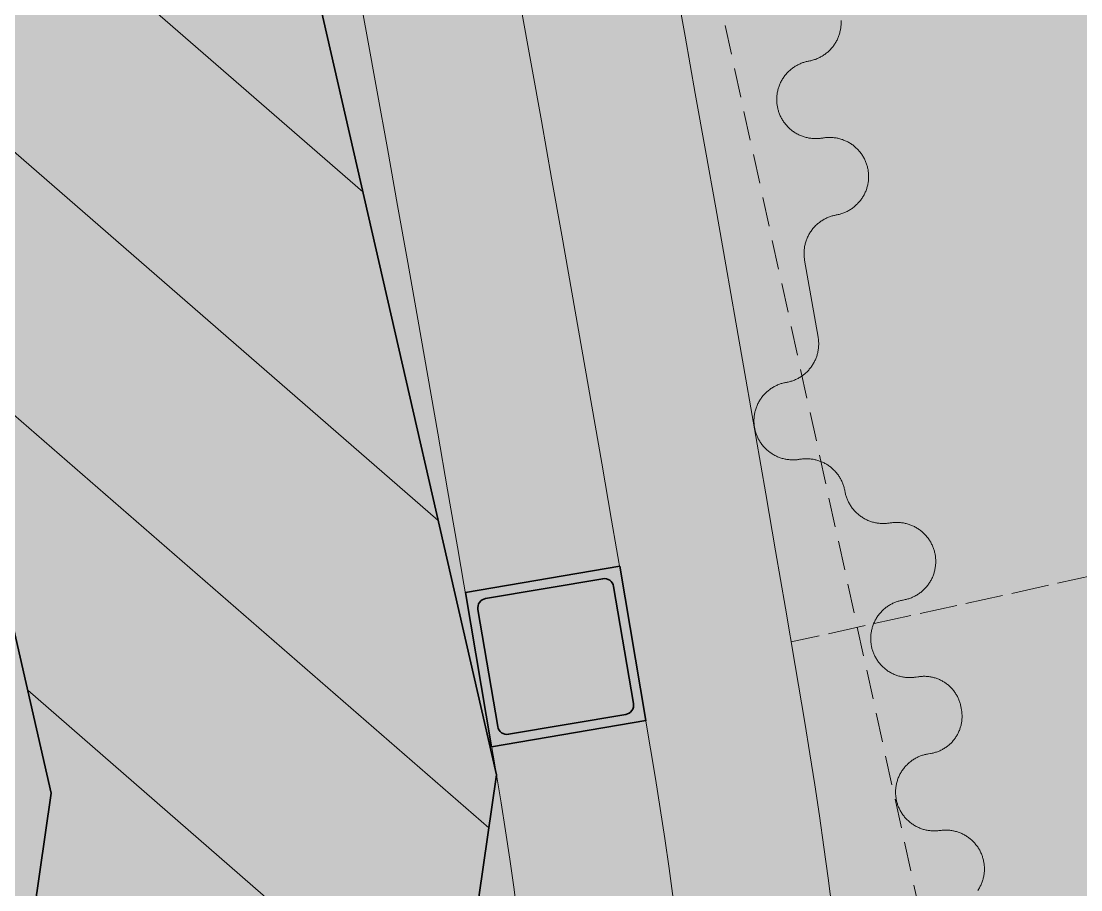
# Model space of a CAD drawing. Header units: millimetres. Extents: x 833941507 to 1669051331, y 817666127 to 1636299673.
# Drawn here: x 834548577.9 to 834548916.6, y 817986319 to 817986596.6 of the extents above; entities that cross this region are included whole.
import ezdxf

# ---------------------------------------------------------------- set-up
doc = ezdxf.new("R2010")
doc.units = ezdxf.units.MM
doc.header["$LTSCALE"] = 3
doc.linetypes.add('3A35X-MADL-P-LT-B01-0$0$ACAD_ISO02W033', pattern=[5, 4, -1])
doc.linetypes.add('B0703', pattern=[4.6875, 3.125, -1.5625])
for name, color, linetype, lineweight in [('Hatch (LTC&CB)', 252, 'Continuous', 35), ('UAJ-22INWA', 6, 'Continuous', 35), ('UAJ-22INWA-a', 1, 'Continuous', 13), ('UAJ-22INWA-h', 251, 'Continuous', 9), ('UAJ-23FLOR-h', 251, 'Continuous', 9), ('UAJ-24STAI-a', 9, '3A35X-MADL-P-LT-B01-0$0$ACAD_ISO02W033', 13), ('UAJ-25CEIL-z', 8, 'B0703', 9), ('UAJ-42INFI', 1, 'Continuous', 18), ('UAJ-42INFI-h', 251, 'Continuous', 9)]:
    doc.layers.add(name, color=color, linetype=linetype, lineweight=lineweight)
doc.layers.add('UAJ-00XREF', color=7, linetype='Continuous')

# ---------------------------------------------------------------- blocks, each defined once
blk = doc.blocks.new('GBP-LTC-LB01')
at = {"layer": 'UAJ-23FLOR-h'}
h = blk.add_hatch(dxfattribs=at)
h.set_pattern_fill('EARTH,_O', color=256, scale=180, angle=45)
h.set_pattern_definition([(48.9989, (834576001.8, 818046085.3), (-112.727, 1612.5107), [1143, -1143]), (48.9989, (834575678.3, 818046366.6), (-112.727, 1612.5107), [1143, -1143]), (48.9989, (834575354.8, 818046647.8), (-112.727, 1612.5107), [1143, -1143]), (138.9989, (834575340.7, 818046849.3), (-1612.5107, -112.727), [1143, -1143]), (138.9989, (834575621.9, 818047172.8), (-1612.5107, -112.727), [1143, -1143]), (138.9989, (834575903.1, 818047496.3), (-1612.5107, -112.727), [1143, -1143])])
h.paths.add_polyline_path([(834572173.05, 818200349.17), (834310583.74, 818182062.08), (834331502.24, 817882831.69), (834364939.69, 817885169.23), (834473095.7, 818011283.6), (834480533.7, 818020120.4), (834485095.05, 818025709.55), (834491375.7, 818033619), (834497063.4, 818041013), (834493145.8, 818043678.7), (834512788.5, 818074029.25), (834518712.45, 818083675.25), (834526231.3, 818096325.1), (834534646.05, 818111073.05), (834545956, 818131981.3), (834557204.6, 818154198.8), (834564040, 818168496.8), (834570941.16, 818183576.43), (834578367.8, 818200696.3)])
h.paths.add_polyline_path([(834382131.31, 817956469.98), (834418268.73, 817958996.07), (834422062.41, 817963855.9), (834428403.04, 817964299.38), (834467239.2, 818010695.58), (834466445.21, 818021738.79), (834476097.72, 818035709.03), (834485267.1, 818048983.2), (834487014.89, 818051460.43), (834497268.33, 818067303.42), (834492893.38, 818129890.09), (834448056.59, 818126755.66), (834416896.58, 818105052.11), (834382061.37, 818080788.99), (834386167.45, 818022059.16), (834377588.38, 818021459.47)], flags=16)
edge = h.paths.add_edge_path(flags=16)
edge.add_line((834540292.29, 818142076.07), (834533466.32, 818141614.13))
edge.add_line((834533466.32, 818141614.13), (834523258.01, 818143862.71))
edge.add_line((834523258.01, 818143862.71), (834525896.87, 818155838.93))
edge.add_arc((834558382.43, 818267025.45), 115835.02, 237.2183981, 253.7131266, ccw=False)
edge.add_line((834495664.92, 818169638.25), (834498267.59, 818132356.98))
edge.add_line((834498267.59, 818132356.98), (834496346.42, 818130135.01))
edge.add_line((834496346.42, 818130135.01), (834492879.88, 818129892.67))
edge.add_line((834492879.88, 818129892.67), (834494229.58, 818110587.62))
edge.add_line((834494229.58, 818110587.62), (834496326.13, 818110708.38))
edge.add_line((834496326.13, 818110708.38), (834498420.21, 818080753.55))
edge.add_line((834498420.21, 818080753.55), (834498046.12, 818080727.4))
edge.add_line((834498046.12, 818080727.4), (834498254.52, 818077746.38))
edge.add_line((834498254.52, 818077746.38), (834503061.09, 818078082.4))
edge.add_line((834503061.09, 818078082.4), (834504979.52, 818081212.1))
edge.add_line((834504979.52, 818081212.1), (834509429.02, 818088470.93))
edge.add_line((834509429.02, 818088470.93), (834515217.16, 818097913.59))
edge.add_line((834515217.16, 818097913.59), (834526067.43, 818116415.54))
edge.add_line((834526067.43, 818116415.54), (834532489.2, 818127888.68))
edge.add_line((834532489.2, 818127888.68), (834534830.9, 818132146.3))
edge.add_line((834534830.9, 818132146.3), (834540292.29, 818142076.07))
h = blk.add_hatch(dxfattribs=at)
h.set_pattern_fill('EARTH,_O', color=256, scale=180, angle=45)
h.set_pattern_definition([(45.0000001, (-1082349.7, 54794.9), (-3e-06, 1616.4461018), [1143, -1143]), (45.0000001, (-1082652.8, 55098), (-3e-06, 1616.4461018), [1143, -1143]), (45.0000001, (-1082955.9, 55401.1), (-3e-06, 1616.4461018), [1143, -1143]), (135.0000001, (-1082955.9, 55603.1), (-1616.4461018, -3e-06), [1143, -1143]), (135.0000001, (-1082652.8, 55906.2), (-1616.4461018, -3e-06), [1143, -1143]), (135.0000001, (-1082349.7, 56209.3), (-1616.4461018, -3e-06), [1143, -1143])])
h.paths.add_polyline_path([(834669469.25, 818015499.17), (834651080.82, 818014213.79), (834651091.33, 818014066.03), (834669479.76, 818015351.52)], flags=16)
edge = h.paths.add_edge_path()
edge.add_arc((834611763.61, 818123015.07), 22001.28, 94.000719, 118.688683)
edge.add_line((834601201.89, 818142315.5), (834593918.34, 818141228.38))
edge.add_arc((834611768.4, 818123014.03), 25502.69, 93.997159, 134.421275, ccw=False)
edge.add_line((834609990.68, 818148454.69), (834618164.36, 818149025.84))
edge.add_line((834618164.36, 818149025.84), (834618408.29, 818145534.91))
edge.add_line((834618408.29, 818145534.91), (834616365.41, 818145392.16))
edge.add_line((834616365.41, 818145392.16), (834616609.39, 818141900.69))
edge.add_line((834616609.39, 818141900.69), (834611621.55, 818141552.15))
edge.add_line((834611621.55, 818141552.15), (834611377.61, 818145043.07))
edge.add_line((834611377.61, 818145043.07), (834610228.61, 818144962.74))
h.paths.add_polyline_path([(834673232.94, 818197365.88), (834607546.49, 818192773.89), (834599172.5, 818174435.3), (834588349.1, 818152374.5), (834578621.55, 818133890.65), (834568418.3, 818115665.3), (834556456.7, 818095618.3), (834546606.4, 818080041.6), (834532219.3, 818058623.75), (834523692.15, 818046595.75), (834515683.5, 818035708.5), (834508244.2, 818025929.9), (834500656.3, 818016266.1), (834489786.8, 818002934.1), (834483448.3, 817995421.3), (834478637.6, 817989841.7), (834458453.75, 817967379.3), (834441506.5, 817949096.36), (834383075.75, 817886437.08), (834482026.69, 817893354.51), (834551919.04, 817920008.6), (834634905.13, 817930637.13), (834634023, 817939309.35), (834633770.07, 817941795.89), (834633577.69, 817943687.02), (834508697.04, 817930983.61), (834507053.46, 817930191.44), (834506409.46, 817939426.96), (834507656.94, 817945566.73), (834503417.08, 818006767.03), (834503064.37, 818011762.67), (834514052.91, 818025791.94), (834520784.65, 818034889.35), (834526318.86, 818042436.94), (834532381.69, 818050705.63), (834536345.72, 818056472.68), (834542258.41, 818065225.62), (834550405.86, 818077286.91), (834561579, 818095001.96), (834574522.66, 818117080.03), (834587768.88, 818140310.21), (834609774.13, 818143594.98), (834610001.97, 818140335.89), (834634252.54, 818142031.47), (834636806.9, 818105492.47), (834642791.48, 818105913.75), (834646278.56, 818056032.58), (834640293.17, 818055614.16), (834643382.34, 818011424.91), (834641138.41, 818011267.96), (834645775.78, 817944927.87), (834639048.36, 817944243.52), (834640362.12, 817931328.11), (834651070.39, 817932706.91), (834650587.67, 817936476.13), (834685105.74, 817940896.86), (834685588.46, 817937127.64), (834691373.79, 817937868.57)])
blk = doc.blocks.new('*U1272')
at = {"layer": 'UAJ-22INWA-h'}
h = blk.add_hatch(color=256, dxfattribs=at)
h.dxf.hatch_style = 1
h.paths.add_polyline_path([(0, -10), (50, -10), (50, 40), (0, 40)])
edge = h.paths.add_edge_path(flags=16)
edge.add_line((6, -7), (44, -7))
edge.add_arc((44, -4), 3, 270, 360)
edge.add_line((47, -4), (47, 34))
edge.add_arc((44, 34), 3, 360, 450)
edge.add_line((44, 37), (6, 37))
edge.add_arc((6, 34), 3, 90, 180)
edge.add_line((3, 34), (3, -4))
edge.add_arc((6, -4), 3, 180, 270)
at = {"layer": 'UAJ-22INWA'}
blk.add_lwpolyline([(0, -10), (50, -10), (50, 40), (0, 40)], close=True, dxfattribs=at)
blk.add_lwpolyline([(6, -7), (44, -7, 0.414214), (47, -4), (47, 34, 0.414214), (44, 37), (6, 37, 0.414214), (3, 34), (3, -4, 0.414214)], format="xyb", close=True, dxfattribs=at)
blk = doc.blocks.new('*U1209')
at = {"layer": 'UAJ-22INWA-a', "rotation": 179.9999999964139}
blk.add_blockref('*U1272', (50, -10), dxfattribs=at)
blk = doc.blocks.new('*U1210')
at = {"color": 0, "linetype": 'ByBlock', "lineweight": -2, "transparency": 16777216, "rotation": 99.61576625164346}
blk.add_blockref('*U1209', (834548728.23, 817986364.68), dxfattribs=at)
blk = doc.blocks.new('inf_010')
at = {"layer": 'UAJ-42INFI'}
for points in [[(889561345.76, 757795784.49), (889561345.75, 757795784.19), (889561345.73, 757795783.88), (889561345.71, 757795783.58), (889561345.68, 757795783.27), (889561345.64, 757795782.96), (889561345.6, 757795782.66), (889561345.54, 757795782.35), (889561345.48, 757795782.05), (889561345.41, 757795781.74), (889561345.34, 757795781.44), (889561345.25, 757795781.14), (889561345.16, 757795780.85), (889561345.07, 757795780.55), (889561344.96, 757795780.26), (889561344.85, 757795779.97), (889561344.73, 757795779.69), (889561344.6, 757795779.4), (889561344.47, 757795779.13), (889561344.33, 757795778.85), (889561344.18, 757795778.58), (889561344.03, 757795778.31), (889561343.87, 757795778.05), (889561343.71, 757795777.8), (889561343.54, 757795777.54), (889561343.36, 757795777.3), (889561343.18, 757795777.06), (889561343, 757795776.82), (889561342.81, 757795776.59), (889561342.61, 757795776.36), (889561342.41, 757795776.14), (889561342.2, 757795775.92), (889561341.98, 757795775.7), (889561341.76, 757795775.49), (889561341.53, 757795775.29), (889561341.3, 757795775.09), (889561341.06, 757795774.89), (889561340.82, 757795774.7), (889561340.57, 757795774.52), (889561340.32, 757795774.34), (889561340.06, 757795774.17), (889561339.8, 757795774), (889561339.53, 757795773.84), (889561339.26, 757795773.69), (889561338.99, 757795773.55), (889561338.71, 757795773.41), (889561338.43, 757795773.27), (889561338.14, 757795773.15), (889561337.86, 757795773.03), (889561337.57, 757795772.92), (889561337.28, 757795772.82), (889561336.98, 757795772.72), (889561336.69, 757795772.64), (889561336.39, 757795772.56), (889561336.1, 757795772.48), (889561335.8, 757795772.42), (889561335.5, 757795772.36), (889561335.2, 757795772.31), (889561334.91, 757795772.27), (889561334.61, 757795772.23)], [(889561334.59, 757795772.23), (889561334.32, 757795772.2), (889561334.04, 757795772.16), (889561333.76, 757795772.11), (889561333.48, 757795772.06), (889561333.2, 757795772), (889561332.92, 757795771.93), (889561332.64, 757795771.86), (889561332.36, 757795771.78), (889561332.07, 757795771.69), (889561331.79, 757795771.59), (889561331.51, 757795771.49), (889561331.23, 757795771.38), (889561330.95, 757795771.26), (889561330.67, 757795771.14), (889561330.39, 757795771), (889561330.12, 757795770.86), (889561329.84, 757795770.72), (889561329.57, 757795770.56), (889561329.3, 757795770.4), (889561329.04, 757795770.23), (889561328.78, 757795770.05), (889561328.52, 757795769.86), (889561328.27, 757795769.67), (889561328.02, 757795769.47), (889561327.77, 757795769.26), (889561327.53, 757795769.05), (889561327.3, 757795768.83), (889561327.07, 757795768.61), (889561326.84, 757795768.37), (889561326.62, 757795768.14), (889561326.41, 757795767.89), (889561326.21, 757795767.64), (889561326.01, 757795767.39), (889561325.81, 757795767.13), (889561325.63, 757795766.87), (889561325.45, 757795766.6), (889561325.28, 757795766.33), (889561325.11, 757795766.05), (889561324.96, 757795765.77), (889561324.81, 757795765.49), (889561324.67, 757795765.2), (889561324.53, 757795764.91), (889561324.41, 757795764.62), (889561324.29, 757795764.33), (889561324.18, 757795764.03), (889561324.08, 757795763.73), (889561323.98, 757795763.44), (889561323.9, 757795763.14), (889561323.82, 757795762.84), (889561323.75, 757795762.54), (889561323.68, 757795762.24), (889561323.63, 757795761.94), (889561323.58, 757795761.64), (889561323.54, 757795761.35), (889561323.51, 757795761.05), (889561323.48, 757795760.75), (889561323.46, 757795760.46), (889561323.45, 757795760.17), (889561323.44, 757795759.88), (889561323.45, 757795759.59), (889561323.45, 757795759.31), (889561323.47, 757795759.03), (889561323.49, 757795758.75), (889561323.52, 757795758.47), (889561323.55, 757795758.2), (889561323.59, 757795757.92), (889561323.63, 757795757.64), (889561323.69, 757795757.36), (889561323.74, 757795757.08), (889561323.81, 757795756.8), (889561323.88, 757795756.52), (889561323.97, 757795756.24), (889561324.05, 757795755.95), (889561324.15, 757795755.67), (889561324.25, 757795755.39), (889561324.36, 757795755.11), (889561324.48, 757795754.83), (889561324.6, 757795754.55), (889561324.74, 757795754.27), (889561324.88, 757795754), (889561325.03, 757795753.72), (889561325.18, 757795753.45), (889561325.34, 757795753.18), (889561325.52, 757795752.92), (889561325.69, 757795752.66), (889561325.88, 757795752.4), (889561326.07, 757795752.15), (889561326.27, 757795751.9), (889561326.48, 757795751.65), (889561326.69, 757795751.41), (889561326.91, 757795751.18), (889561327.13, 757795750.95), (889561327.36, 757795750.72), (889561327.6, 757795750.5), (889561327.85, 757795750.29), (889561328.09, 757795750.08), (889561328.35, 757795749.88), (889561328.61, 757795749.69), (889561328.87, 757795749.51), (889561329.14, 757795749.33), (889561329.41, 757795749.15), (889561329.69, 757795748.99), (889561329.97, 757795748.83), (889561330.25, 757795748.68), (889561330.54, 757795748.54), (889561330.83, 757795748.41), (889561331.12, 757795748.28), (889561331.41, 757795748.16), (889561331.71, 757795748.05), (889561332, 757795747.95), (889561332.3, 757795747.86), (889561332.6, 757795747.77), (889561332.9, 757795747.69), (889561333.2, 757795747.62), (889561333.5, 757795747.56), (889561333.8, 757795747.5), (889561334.09, 757795747.45), (889561334.39, 757795747.41), (889561334.69, 757795747.38), (889561334.98, 757795747.35), (889561335.28, 757795747.33), (889561335.57, 757795747.32), (889561335.86, 757795747.32), (889561336.14, 757795747.32), (889561336.43, 757795747.33), (889561336.71, 757795747.34), (889561336.99, 757795747.36), (889561337.26, 757795747.39)], [(889561334.61, 757795772.23), (889561334.59, 757795772.23)], [(889561337.26, 757795747.39), (889561337.28, 757795747.39)], [(889561337.28, 757795747.39), (889561337.58, 757795747.42), (889561337.88, 757795747.44), (889561338.18, 757795747.45), (889561338.48, 757795747.46), (889561338.79, 757795747.46), (889561339.09, 757795747.45), (889561339.4, 757795747.43), (889561339.71, 757795747.41), (889561340.01, 757795747.38), (889561340.32, 757795747.34), (889561340.62, 757795747.3), (889561340.93, 757795747.24), (889561341.23, 757795747.18), (889561341.54, 757795747.11), (889561341.84, 757795747.04), (889561342.14, 757795746.95), (889561342.43, 757795746.86), (889561342.73, 757795746.76), (889561343.02, 757795746.66), (889561343.31, 757795746.54), (889561343.59, 757795746.42), (889561343.88, 757795746.29), (889561344.15, 757795746.16), (889561344.43, 757795746.02), (889561344.7, 757795745.87), (889561344.96, 757795745.72), (889561345.22, 757795745.56), (889561345.48, 757795745.4), (889561345.73, 757795745.23), (889561345.98, 757795745.05), (889561346.22, 757795744.87), (889561346.45, 757795744.69), (889561346.69, 757795744.5), (889561346.91, 757795744.3), (889561347.14, 757795744.1), (889561347.36, 757795743.89), (889561347.57, 757795743.67), (889561347.78, 757795743.45), (889561347.99, 757795743.22), (889561348.19, 757795742.99), (889561348.38, 757795742.75), (889561348.57, 757795742.51), (889561348.75, 757795742.26), (889561348.93, 757795742), (889561349.1, 757795741.74), (889561349.27, 757795741.48), (889561349.43, 757795741.21), (889561349.58, 757795740.94), (889561349.72, 757795740.67), (889561349.86, 757795740.39), (889561349.99, 757795740.11), (889561350.12, 757795739.82), (889561350.23, 757795739.54), (889561350.34, 757795739.25), (889561350.45, 757795738.96), (889561350.54, 757795738.66), (889561350.63, 757795738.37), (889561350.71, 757795738.07), (889561350.78, 757795737.78), (889561350.84, 757795737.48), (889561350.9, 757795737.18), (889561350.95, 757795736.88), (889561350.99, 757795736.59), (889561351.03, 757795736.29), (889561351.06, 757795735.99), (889561351.08, 757795735.69), (889561351.09, 757795735.39), (889561351.1, 757795735.08), (889561351.1, 757795734.78), (889561351.09, 757795734.47), (889561351.07, 757795734.17), (889561351.05, 757795733.86), (889561351.02, 757795733.56), (889561350.98, 757795733.25), (889561350.93, 757795732.94), (889561350.88, 757795732.64), (889561350.82, 757795732.33), (889561350.75, 757795732.03), (889561350.67, 757795731.73), (889561350.59, 757795731.43), (889561350.5, 757795731.14), (889561350.4, 757795730.84), (889561350.29, 757795730.55), (889561350.18, 757795730.26), (889561350.06, 757795729.97), (889561349.93, 757795729.69), (889561349.8, 757795729.41), (889561349.66, 757795729.14), (889561349.51, 757795728.87), (889561349.36, 757795728.6), (889561349.2, 757795728.34), (889561349.03, 757795728.09), (889561348.86, 757795727.84), (889561348.69, 757795727.59), (889561348.51, 757795727.35), (889561348.32, 757795727.11), (889561348.13, 757795726.88), (889561347.93, 757795726.66), (889561347.73, 757795726.43), (889561347.52, 757795726.21), (889561347.3, 757795726), (889561347.08, 757795725.79), (889561346.86, 757795725.58), (889561346.62, 757795725.38), (889561346.38, 757795725.19), (889561346.14, 757795725), (889561345.89, 757795724.82), (889561345.64, 757795724.64), (889561345.38, 757795724.47), (889561345.11, 757795724.3), (889561344.85, 757795724.15), (889561344.58, 757795723.99), (889561344.3, 757795723.85), (889561344.02, 757795723.71), (889561343.74, 757795723.58), (889561343.46, 757795723.46), (889561343.17, 757795723.34), (889561342.88, 757795723.23), (889561342.59, 757795723.13), (889561342.3, 757795723.03), (889561342, 757795722.95), (889561341.71, 757795722.87), (889561341.41, 757795722.79), (889561341.11, 757795722.73), (889561340.81, 757795722.67), (889561340.52, 757795722.62), (889561340.22, 757795722.58), (889561339.92, 757795722.54)], [(889561339.91, 757795722.54), (889561339.63, 757795722.51), (889561339.35, 757795722.47), (889561339.07, 757795722.43), (889561338.79, 757795722.37), (889561338.51, 757795722.32), (889561338.23, 757795722.25), (889561337.95, 757795722.18), (889561337.67, 757795722.1), (889561337.38, 757795722.01), (889561337.1, 757795721.91), (889561336.82, 757795721.81), (889561336.54, 757795721.7), (889561336.26, 757795721.59), (889561335.98, 757795721.46), (889561335.7, 757795721.33), (889561335.43, 757795721.19), (889561335.15, 757795721.04), (889561334.88, 757795720.89), (889561334.61, 757795720.72), (889561334.35, 757795720.55), (889561334.08, 757795720.38), (889561333.83, 757795720.19), (889561333.57, 757795720), (889561333.32, 757795719.8), (889561333.08, 757795719.6), (889561332.84, 757795719.38), (889561332.6, 757795719.16), (889561332.37, 757795718.94), (889561332.14, 757795718.71), (889561331.92, 757795718.47), (889561331.71, 757795718.23), (889561331.51, 757795717.98), (889561331.31, 757795717.72), (889561331.11, 757795717.47), (889561330.92, 757795717.2), (889561330.75, 757795716.93), (889561330.57, 757795716.66), (889561330.41, 757795716.39), (889561330.25, 757795716.11), (889561330.1, 757795715.82), (889561329.96, 757795715.54), (889561329.82, 757795715.25), (889561329.7, 757795714.96), (889561329.58, 757795714.66), (889561329.47, 757795714.37), (889561329.36, 757795714.07), (889561329.27, 757795713.78), (889561329.18, 757795713.48), (889561329.1, 757795713.18), (889561329.03, 757795712.88), (889561328.97, 757795712.58), (889561328.91, 757795712.28), (889561328.86, 757795711.98), (889561328.82, 757795711.69), (889561328.79, 757795711.39), (889561328.76, 757795711.1), (889561328.74, 757795710.8), (889561328.73, 757795710.51), (889561328.72, 757795710.22), (889561328.72, 757795709.93), (889561328.73, 757795709.65), (889561328.74, 757795709.37), (889561328.76, 757795709.09), (889561328.79, 757795708.81)], [(889561339.92, 757795722.54), (889561339.91, 757795722.54)], [(889561328.79, 757795708.81), (889561331.38, 757795683.99)], [(889561331.38, 757795683.99), (889561331.41, 757795683.7), (889561331.43, 757795683.4), (889561331.44, 757795683.09), (889561331.45, 757795682.79), (889561331.45, 757795682.49), (889561331.44, 757795682.18), (889561331.42, 757795681.87), (889561331.4, 757795681.57), (889561331.36, 757795681.26), (889561331.33, 757795680.96), (889561331.28, 757795680.65), (889561331.22, 757795680.35), (889561331.16, 757795680.04), (889561331.09, 757795679.74), (889561331.01, 757795679.44), (889561330.93, 757795679.14), (889561330.84, 757795678.84), (889561330.74, 757795678.55), (889561330.63, 757795678.26), (889561330.52, 757795677.97), (889561330.4, 757795677.68), (889561330.27, 757795677.4), (889561330.13, 757795677.12), (889561329.99, 757795676.85), (889561329.85, 757795676.58), (889561329.69, 757795676.32), (889561329.53, 757795676.06), (889561329.37, 757795675.8), (889561329.2, 757795675.55), (889561329.02, 757795675.3), (889561328.84, 757795675.06), (889561328.66, 757795674.83), (889561328.46, 757795674.6), (889561328.27, 757795674.37), (889561328.06, 757795674.15), (889561327.85, 757795673.93), (889561327.64, 757795673.72), (889561327.41, 757795673.51), (889561327.18, 757795673.3), (889561326.95, 757795673.1), (889561326.71, 757795672.91), (889561326.47, 757795672.72), (889561326.22, 757795672.54), (889561325.96, 757795672.36), (889561325.71, 757795672.19), (889561325.44, 757795672.02), (889561325.17, 757795671.87), (889561324.9, 757795671.72), (889561324.63, 757795671.57), (889561324.35, 757795671.43), (889561324.07, 757795671.3), (889561323.78, 757795671.18), (889561323.5, 757795671.06), (889561323.21, 757795670.96), (889561322.92, 757795670.85), (889561322.62, 757795670.76), (889561322.33, 757795670.67), (889561322.03, 757795670.59), (889561321.73, 757795670.52), (889561321.44, 757795670.46), (889561321.14, 757795670.4), (889561320.84, 757795670.35), (889561320.54, 757795670.31), (889561320.24, 757795670.28)], [(889561320.21, 757795670.27), (889561319.94, 757795670.24), (889561319.66, 757795670.21), (889561319.38, 757795670.16), (889561319.1, 757795670.11), (889561318.82, 757795670.05), (889561318.54, 757795669.99), (889561318.26, 757795669.91), (889561317.98, 757795669.83), (889561317.7, 757795669.75), (889561317.41, 757795669.65), (889561317.13, 757795669.55), (889561316.85, 757795669.44), (889561316.57, 757795669.33), (889561316.29, 757795669.2), (889561316.01, 757795669.07), (889561315.74, 757795668.93), (889561315.46, 757795668.79), (889561315.19, 757795668.63), (889561314.92, 757795668.47), (889561314.66, 757795668.3), (889561314.4, 757795668.12), (889561314.14, 757795667.94), (889561313.88, 757795667.75), (889561313.63, 757795667.55), (889561313.39, 757795667.35), (889561313.15, 757795667.14), (889561312.91, 757795666.92), (889561312.68, 757795666.69), (889561312.46, 757795666.46), (889561312.24, 757795666.23), (889561312.02, 757795665.98), (889561311.82, 757795665.74), (889561311.62, 757795665.48), (889561311.42, 757795665.23), (889561311.23, 757795664.96), (889561311.06, 757795664.7), (889561310.88, 757795664.42), (889561310.72, 757795664.15), (889561310.56, 757795663.87), (889561310.41, 757795663.59), (889561310.27, 757795663.3), (889561310.13, 757795663.01), (889561310, 757795662.72), (889561309.88, 757795662.43), (889561309.77, 757795662.14), (889561309.67, 757795661.84), (889561309.57, 757795661.54), (889561309.49, 757795661.25), (889561309.41, 757795660.95), (889561309.33, 757795660.65), (889561309.27, 757795660.35), (889561309.21, 757795660.05), (889561309.16, 757795659.76), (889561309.12, 757795659.46), (889561309.09, 757795659.16), (889561309.06, 757795658.87), (889561309.04, 757795658.58), (889561309.03, 757795658.29), (889561309.02, 757795658), (889561309.02, 757795657.71), (889561309.03, 757795657.43), (889561309.04, 757795657.14), (889561309.06, 757795656.87), (889561309.08, 757795656.59), (889561309.12, 757795656.31), (889561309.15, 757795656.04), (889561309.2, 757795655.76), (889561309.25, 757795655.48), (889561309.31, 757795655.2), (889561309.37, 757795654.92), (889561309.44, 757795654.64), (889561309.52, 757795654.35), (889561309.61, 757795654.07), (889561309.7, 757795653.79), (889561309.8, 757795653.51), (889561309.91, 757795653.23), (889561310.03, 757795652.94), (889561310.15, 757795652.67), (889561310.28, 757795652.39), (889561310.42, 757795652.11), (889561310.57, 757795651.84), (889561310.72, 757795651.57), (889561310.89, 757795651.3), (889561311.05, 757795651.03), (889561311.23, 757795650.77), (889561311.41, 757795650.51), (889561311.6, 757795650.26), (889561311.8, 757795650.01), (889561312.01, 757795649.76), (889561312.22, 757795649.52), (889561312.44, 757795649.28), (889561312.66, 757795649.05), (889561312.89, 757795648.83), (889561313.13, 757795648.61), (889561313.37, 757795648.4), (889561313.62, 757795648.19), (889561313.87, 757795647.99), (889561314.13, 757795647.79), (889561314.39, 757795647.61), (889561314.66, 757795647.43), (889561314.93, 757795647.25), (889561315.2, 757795647.09), (889561315.48, 757795646.93), (889561315.77, 757795646.78), (889561316.05, 757795646.64), (889561316.34, 757795646.5), (889561316.63, 757795646.37), (889561316.92, 757795646.26), (889561317.22, 757795646.14), (889561317.51, 757795646.04), (889561317.81, 757795645.94), (889561318.11, 757795645.86), (889561318.4, 757795645.78), (889561318.7, 757795645.7), (889561319, 757795645.64), (889561319.3, 757795645.58), (889561319.6, 757795645.53), (889561319.89, 757795645.49), (889561320.19, 757795645.46), (889561320.48, 757795645.43), (889561320.78, 757795645.41), (889561321.07, 757795645.39), (889561321.36, 757795645.39), (889561321.64, 757795645.39), (889561321.93, 757795645.39), (889561322.21, 757795645.41), (889561322.49, 757795645.43), (889561322.76, 757795645.45)], [(889561320.24, 757795670.28), (889561320.21, 757795670.27)], [(889561322.76, 757795645.45), (889561322.81, 757795645.46)], [(889561322.81, 757795645.46), (889561323.11, 757795645.48), (889561323.41, 757795645.5), (889561323.71, 757795645.51), (889561324.01, 757795645.52), (889561324.31, 757795645.52), (889561324.62, 757795645.51), (889561324.92, 757795645.49), (889561325.23, 757795645.47), (889561325.54, 757795645.43), (889561325.84, 757795645.39), (889561326.15, 757795645.35), (889561326.45, 757795645.29), (889561326.76, 757795645.23), (889561327.06, 757795645.16), (889561327.36, 757795645.08), (889561327.66, 757795644.99), (889561327.95, 757795644.9), (889561328.25, 757795644.8), (889561328.54, 757795644.69), (889561328.82, 757795644.58), (889561329.11, 757795644.46), (889561329.39, 757795644.33), (889561329.67, 757795644.2), (889561329.94, 757795644.05), (889561330.21, 757795643.91), (889561330.47, 757795643.75), (889561330.73, 757795643.59), (889561330.99, 757795643.43), (889561331.24, 757795643.26), (889561331.48, 757795643.08), (889561331.72, 757795642.9), (889561331.96, 757795642.71), (889561332.19, 757795642.52), (889561332.41, 757795642.32), (889561332.64, 757795642.12), (889561332.85, 757795641.91), (889561333.07, 757795641.69), (889561333.28, 757795641.47), (889561333.48, 757795641.24), (889561333.68, 757795641.01), (889561333.87, 757795640.77), (889561334.06, 757795640.52), (889561334.24, 757795640.27), (889561334.42, 757795640.02), (889561334.59, 757795639.76), (889561334.75, 757795639.5), (889561334.91, 757795639.23), (889561335.06, 757795638.96), (889561335.2, 757795638.68), (889561335.34, 757795638.4), (889561335.47, 757795638.12), (889561335.59, 757795637.84), (889561335.71, 757795637.55), (889561335.82, 757795637.26), (889561335.92, 757795636.97), (889561336.01, 757795636.68), (889561336.1, 757795636.38), (889561336.17, 757795636.09), (889561336.24, 757795635.79), (889561336.31, 757795635.49), (889561336.36, 757795635.19), (889561336.41, 757795634.9), (889561336.45, 757795634.6), (889561336.49, 757795634.3)], [(889561336.49, 757795634.3), (889561336.52, 757795634.03), (889561336.56, 757795633.75), (889561336.6, 757795633.47), (889561336.65, 757795633.19), (889561336.71, 757795632.91), (889561336.77, 757795632.63), (889561336.84, 757795632.34), (889561336.92, 757795632.06), (889561337.01, 757795631.78), (889561337.1, 757795631.5), (889561337.2, 757795631.21), (889561337.31, 757795630.93), (889561337.43, 757795630.65), (889561337.55, 757795630.37), (889561337.68, 757795630.09), (889561337.82, 757795629.82), (889561337.97, 757795629.54), (889561338.12, 757795629.27), (889561338.28, 757795629), (889561338.45, 757795628.74), (889561338.63, 757795628.47), (889561338.81, 757795628.21), (889561339, 757795627.96), (889561339.2, 757795627.71), (889561339.41, 757795627.46), (889561339.62, 757795627.22), (889561339.83, 757795626.98), (889561340.06, 757795626.75), (889561340.29, 757795626.53), (889561340.53, 757795626.31), (889561340.77, 757795626.09), (889561341.02, 757795625.88), (889561341.27, 757795625.68), (889561341.53, 757795625.49), (889561341.79, 757795625.3), (889561342.06, 757795625.12), (889561342.33, 757795624.95), (889561342.6, 757795624.78), (889561342.88, 757795624.62), (889561343.17, 757795624.47), (889561343.45, 757795624.33), (889561343.74, 757795624.19), (889561344.03, 757795624.06), (889561344.32, 757795623.94), (889561344.62, 757795623.83), (889561344.91, 757795623.73), (889561345.21, 757795623.63), (889561345.51, 757795623.54), (889561345.81, 757795623.46), (889561346.1, 757795623.39), (889561346.4, 757795623.32), (889561346.7, 757795623.27), (889561347, 757795623.22), (889561347.3, 757795623.17), (889561347.59, 757795623.14), (889561347.89, 757795623.11), (889561348.18, 757795623.09), (889561348.47, 757795623.08), (889561348.76, 757795623.07), (889561349.05, 757795623.07), (889561349.33, 757795623.08), (889561349.61, 757795623.09), (889561349.89, 757795623.11), (889561350.17, 757795623.13)], [(889561350.17, 757795623.13), (889561350.18, 757795623.13)], [(889561350.18, 757795623.13), (889561350.48, 757795623.16), (889561350.78, 757795623.18), (889561351.08, 757795623.19), (889561351.39, 757795623.2), (889561351.69, 757795623.19), (889561352, 757795623.18), (889561352.3, 757795623.17), (889561352.61, 757795623.14), (889561352.92, 757795623.11), (889561353.22, 757795623.07), (889561353.53, 757795623.02), (889561353.83, 757795622.96), (889561354.14, 757795622.9), (889561354.44, 757795622.83), (889561354.74, 757795622.75), (889561355.04, 757795622.67), (889561355.33, 757795622.57), (889561355.63, 757795622.47), (889561355.92, 757795622.36), (889561356.21, 757795622.25), (889561356.49, 757795622.13), (889561356.77, 757795622), (889561357.05, 757795621.86), (889561357.32, 757795621.72), (889561357.59, 757795621.57), (889561357.86, 757795621.42), (889561358.12, 757795621.26), (889561358.37, 757795621.09), (889561358.62, 757795620.92), (889561358.87, 757795620.75), (889561359.11, 757795620.56), (889561359.34, 757795620.38), (889561359.57, 757795620.18), (889561359.8, 757795619.99), (889561360.02, 757795619.78), (889561360.24, 757795619.57), (889561360.45, 757795619.35), (889561360.66, 757795619.13), (889561360.86, 757795618.9), (889561361.06, 757795618.67), (889561361.26, 757795618.43), (889561361.44, 757795618.18), (889561361.63, 757795617.93), (889561361.8, 757795617.68), (889561361.97, 757795617.42), (889561362.14, 757795617.15), (889561362.29, 757795616.88), (889561362.44, 757795616.61), (889561362.59, 757795616.34), (889561362.72, 757795616.06), (889561362.85, 757795615.78), (889561362.97, 757795615.49), (889561363.09, 757795615.2), (889561363.2, 757795614.91), (889561363.3, 757795614.62), (889561363.39, 757795614.33), (889561363.48, 757795614.03), (889561363.55, 757795613.74), (889561363.63, 757795613.44), (889561363.69, 757795613.14), (889561363.74, 757795612.84), (889561363.79, 757795612.55), (889561363.83, 757795612.25), (889561363.87, 757795611.95), (889561363.89, 757795611.65), (889561363.91, 757795611.35), (889561363.92, 757795611.05), (889561363.93, 757795610.75), (889561363.93, 757795610.44), (889561363.92, 757795610.14), (889561363.9, 757795609.83), (889561363.87, 757795609.52), (889561363.84, 757795609.22), (889561363.8, 757795608.91), (889561363.75, 757795608.61), (889561363.69, 757795608.3), (889561363.63, 757795608), (889561363.56, 757795607.69), (889561363.48, 757795607.39), (889561363.4, 757795607.1), (889561363.3, 757795606.8), (889561363.2, 757795606.51), (889561363.09, 757795606.21), (889561362.98, 757795605.93), (889561362.86, 757795605.64), (889561362.73, 757795605.36), (889561362.59, 757795605.08), (889561362.45, 757795604.81), (889561362.3, 757795604.54), (889561362.15, 757795604.28), (889561361.99, 757795604.02), (889561361.82, 757795603.76), (889561361.65, 757795603.51), (889561361.47, 757795603.27), (889561361.29, 757795603.03), (889561361.1, 757795602.79), (889561360.91, 757795602.56), (889561360.71, 757795602.34), (889561360.51, 757795602.11), (889561360.3, 757795601.9), (889561360.08, 757795601.68), (889561359.86, 757795601.48), (889561359.63, 757795601.27), (889561359.39, 757795601.07), (889561359.15, 757795600.88), (889561358.91, 757795600.69), (889561358.66, 757795600.51), (889561358.4, 757795600.33), (889561358.14, 757795600.16), (889561357.88, 757795600), (889561357.61, 757795599.84), (889561357.34, 757795599.69), (889561357.06, 757795599.55), (889561356.78, 757795599.41), (889561356.5, 757795599.28), (889561356.22, 757795599.16), (889561355.93, 757795599.05), (889561355.64, 757795598.94), (889561355.35, 757795598.84), (889561355.05, 757795598.75), (889561354.76, 757795598.66), (889561354.46, 757795598.58), (889561354.16, 757795598.51), (889561353.87, 757795598.45), (889561353.57, 757795598.4), (889561353.27, 757795598.35), (889561352.97, 757795598.31), (889561352.67, 757795598.27)], [(889561352.66, 757795598.27), (889561352.38, 757795598.24), (889561352.11, 757795598.2), (889561351.83, 757795598.16), (889561351.55, 757795598.11), (889561351.27, 757795598.05), (889561350.98, 757795597.99), (889561350.7, 757795597.92), (889561350.42, 757795597.84), (889561350.13, 757795597.75), (889561349.85, 757795597.66), (889561349.57, 757795597.56), (889561349.29, 757795597.45), (889561349.01, 757795597.34), (889561348.73, 757795597.21), (889561348.45, 757795597.08), (889561348.17, 757795596.94), (889561347.9, 757795596.8), (889561347.62, 757795596.65), (889561347.36, 757795596.48), (889561347.09, 757795596.32), (889561346.83, 757795596.14), (889561346.57, 757795595.96), (889561346.31, 757795595.77), (889561346.06, 757795595.57), (889561345.81, 757795595.37), (889561345.57, 757795595.16), (889561345.33, 757795594.94), (889561345.1, 757795594.71), (889561344.88, 757795594.48), (889561344.66, 757795594.25), (889561344.44, 757795594.01), (889561344.23, 757795593.76), (889561344.03, 757795593.51), (889561343.84, 757795593.25), (889561343.65, 757795592.99), (889561343.47, 757795592.72), (889561343.29, 757795592.45), (889561343.13, 757795592.17), (889561342.97, 757795591.89), (889561342.82, 757795591.61), (889561342.67, 757795591.33), (889561342.54, 757795591.04), (889561342.41, 757795590.75), (889561342.29, 757795590.46), (889561342.17, 757795590.16), (889561342.07, 757795589.87), (889561341.97, 757795589.57), (889561341.88, 757795589.27), (889561341.8, 757795588.97), (889561341.73, 757795588.67), (889561341.66, 757795588.38), (889561341.61, 757795588.08), (889561341.55, 757795587.78), (889561341.51, 757795587.48), (889561341.48, 757795587.19), (889561341.45, 757795586.89), (889561341.43, 757795586.6), (889561341.41, 757795586.31), (889561341.4, 757795586.02), (889561341.4, 757795585.73), (889561341.41, 757795585.45), (889561341.42, 757795585.17), (889561341.44, 757795584.89), (889561341.46, 757795584.61), (889561341.49, 757795584.34), (889561341.53, 757795584.06), (889561341.57, 757795583.78), (889561341.62, 757795583.5), (889561341.68, 757795583.22), (889561341.75, 757795582.94), (889561341.82, 757795582.65), (889561341.9, 757795582.37), (889561341.98, 757795582.09), (889561342.07, 757795581.8), (889561342.17, 757795581.52), (889561342.28, 757795581.24), (889561342.4, 757795580.96), (889561342.52, 757795580.68), (889561342.65, 757795580.4), (889561342.79, 757795580.12), (889561342.93, 757795579.85), (889561343.09, 757795579.58), (889561343.25, 757795579.31), (889561343.42, 757795579.04), (889561343.59, 757795578.78), (889561343.77, 757795578.52), (889561343.96, 757795578.26), (889561344.16, 757795578.01), (889561344.37, 757795577.76), (889561344.58, 757795577.52), (889561344.79, 757795577.28), (889561345.02, 757795577.05), (889561345.25, 757795576.83), (889561345.48, 757795576.61), (889561345.72, 757795576.39), (889561345.97, 757795576.18), (889561346.22, 757795575.98), (889561346.48, 757795575.79), (889561346.74, 757795575.6), (889561347.01, 757795575.42), (889561347.28, 757795575.24), (889561347.56, 757795575.08), (889561347.84, 757795574.92), (889561348.12, 757795574.76), (889561348.4, 757795574.62), (889561348.69, 757795574.48), (889561348.98, 757795574.36), (889561349.27, 757795574.24), (889561349.57, 757795574.12), (889561349.86, 757795574.02), (889561350.16, 757795573.92), (889561350.46, 757795573.83), (889561350.76, 757795573.75), (889561351.05, 757795573.68), (889561351.35, 757795573.61), (889561351.65, 757795573.55), (889561351.95, 757795573.5), (889561352.25, 757795573.46), (889561352.54, 757795573.42), (889561352.84, 757795573.39), (889561353.13, 757795573.37), (889561353.42, 757795573.36), (889561353.71, 757795573.35), (889561354, 757795573.35), (889561354.28, 757795573.35), (889561354.56, 757795573.37), (889561354.84, 757795573.38), (889561355.12, 757795573.41)], [(889561352.67, 757795598.27), (889561352.66, 757795598.27)], [(889561355.12, 757795573.41), (889561355.61, 757795573.46)], [(889561355.61, 757795573.46), (889561355.89, 757795573.48), (889561356.18, 757795573.5), (889561356.47, 757795573.51), (889561356.77, 757795573.51), (889561357.06, 757795573.51), (889561357.35, 757795573.5), (889561357.65, 757795573.48), (889561357.95, 757795573.46), (889561358.24, 757795573.42), (889561358.54, 757795573.39), (889561358.83, 757795573.34), (889561359.12, 757795573.28), (889561359.42, 757795573.22), (889561359.71, 757795573.15), (889561360, 757795573.08), (889561360.28, 757795572.99), (889561360.57, 757795572.9), (889561360.85, 757795572.8), (889561361.13, 757795572.7), (889561361.41, 757795572.59), (889561361.68, 757795572.47), (889561361.95, 757795572.34), (889561362.22, 757795572.21), (889561362.48, 757795572.07), (889561362.74, 757795571.93), (889561363, 757795571.78), (889561363.25, 757795571.62), (889561363.49, 757795571.46), (889561363.73, 757795571.29), (889561363.97, 757795571.12), (889561364.2, 757795570.95), (889561364.42, 757795570.76), (889561364.64, 757795570.58), (889561364.86, 757795570.39), (889561365.07, 757795570.19), (889561365.28, 757795569.98), (889561365.49, 757795569.77), (889561365.69, 757795569.56), (889561365.88, 757795569.33), (889561366.07, 757795569.11), (889561366.26, 757795568.87), (889561366.44, 757795568.64), (889561366.61, 757795568.39), (889561366.78, 757795568.15), (889561366.94, 757795567.9), (889561367.1, 757795567.64), (889561367.25, 757795567.38), (889561367.39, 757795567.12), (889561367.53, 757795566.85), (889561367.66, 757795566.58), (889561367.78, 757795566.31), (889561367.9, 757795566.03), (889561368.01, 757795565.76), (889561368.11, 757795565.48), (889561368.2, 757795565.19), (889561368.29, 757795564.91), (889561368.37, 757795564.62), (889561368.44, 757795564.34), (889561368.51, 757795564.05), (889561368.57, 757795563.76), (889561368.62, 757795563.48), (889561368.66, 757795563.19), (889561368.7, 757795562.9), (889561368.73, 757795562.61)], [(889561368.81, 757795561.76), (889561368.83, 757795561.48), (889561368.85, 757795561.19), (889561368.86, 757795560.89), (889561368.86, 757795560.6), (889561368.85, 757795560.31), (889561368.84, 757795560.01), (889561368.82, 757795559.72), (889561368.79, 757795559.43), (889561368.76, 757795559.13), (889561368.72, 757795558.84), (889561368.67, 757795558.54), (889561368.61, 757795558.25), (889561368.55, 757795557.96), (889561368.48, 757795557.67), (889561368.4, 757795557.38), (889561368.31, 757795557.09), (889561368.22, 757795556.8), (889561368.12, 757795556.52), (889561368.01, 757795556.24), (889561367.9, 757795555.97), (889561367.78, 757795555.69), (889561367.65, 757795555.42), (889561367.52, 757795555.16), (889561367.38, 757795554.9), (889561367.24, 757795554.64), (889561367.08, 757795554.38), (889561366.93, 757795554.14), (889561366.76, 757795553.89), (889561366.6, 757795553.65), (889561366.42, 757795553.42), (889561366.24, 757795553.19), (889561366.06, 757795552.96), (889561365.87, 757795552.75), (889561365.68, 757795552.53), (889561365.48, 757795552.32), (889561365.27, 757795552.11), (889561365.06, 757795551.91), (889561364.85, 757795551.71), (889561364.62, 757795551.51), (889561364.39, 757795551.33), (889561364.16, 757795551.14), (889561363.92, 757795550.96), (889561363.68, 757795550.79), (889561363.43, 757795550.63), (889561363.18, 757795550.46), (889561362.92, 757795550.31), (889561362.66, 757795550.16), (889561362.4, 757795550.02), (889561362.13, 757795549.89), (889561361.86, 757795549.76), (889561361.59, 757795549.64), (889561361.31, 757795549.52), (889561361.03, 757795549.41), (889561360.75, 757795549.31), (889561360.47, 757795549.22), (889561360.19, 757795549.14), (889561359.9, 757795549.06), (889561359.61, 757795548.99), (889561359.33, 757795548.92), (889561359.04, 757795548.86), (889561358.75, 757795548.81), (889561358.46, 757795548.77), (889561358.17, 757795548.74), (889561357.89, 757795548.71)], [(889561368.73, 757795562.61), (889561368.81, 757795561.76)], [(889561357.24, 757795548.65), (889561356.96, 757795548.63), (889561356.69, 757795548.59), (889561356.41, 757795548.55), (889561356.14, 757795548.51), (889561355.86, 757795548.46), (889561355.58, 757795548.4), (889561355.3, 757795548.33), (889561355.02, 757795548.26), (889561354.74, 757795548.18), (889561354.46, 757795548.09), (889561354.18, 757795547.99), (889561353.9, 757795547.89), (889561353.62, 757795547.78), (889561353.34, 757795547.66), (889561353.06, 757795547.54), (889561352.79, 757795547.41), (889561352.52, 757795547.27), (889561352.25, 757795547.12), (889561351.98, 757795546.97), (889561351.71, 757795546.8), (889561351.45, 757795546.63), (889561351.19, 757795546.46), (889561350.94, 757795546.28), (889561350.69, 757795546.08), (889561350.44, 757795545.89), (889561350.2, 757795545.68), (889561349.96, 757795545.47), (889561349.73, 757795545.26), (889561349.5, 757795545.03), (889561349.28, 757795544.81), (889561349.07, 757795544.57), (889561348.86, 757795544.33), (889561348.65, 757795544.08), (889561348.46, 757795543.83), (889561348.27, 757795543.58), (889561348.08, 757795543.32), (889561347.91, 757795543.05), (889561347.74, 757795542.79), (889561347.58, 757795542.51), (889561347.42, 757795542.24), (889561347.27, 757795541.96), (889561347.13, 757795541.68), (889561347, 757795541.4), (889561346.88, 757795541.11), (889561346.76, 757795540.82), (889561346.65, 757795540.53), (889561346.55, 757795540.24), (889561346.46, 757795539.95), (889561346.37, 757795539.66), (889561346.29, 757795539.36), (889561346.22, 757795539.07), (889561346.16, 757795538.78), (889561346.1, 757795538.49), (889561346.05, 757795538.19), (889561346.01, 757795537.9), (889561345.98, 757795537.61), (889561345.95, 757795537.32), (889561345.93, 757795537.04), (889561345.92, 757795536.75), (889561345.91, 757795536.47), (889561345.91, 757795536.19), (889561345.92, 757795535.91), (889561345.93, 757795535.63), (889561345.95, 757795535.36), (889561345.97, 757795535.09), (889561346, 757795534.81), (889561346.04, 757795534.54), (889561346.08, 757795534.26), (889561346.13, 757795533.98), (889561346.19, 757795533.7), (889561346.25, 757795533.42), (889561346.32, 757795533.14), (889561346.4, 757795532.86), (889561346.49, 757795532.58), (889561346.58, 757795532.3), (889561346.68, 757795532.02), (889561346.79, 757795531.74), (889561346.9, 757795531.46), (889561347.02, 757795531.18), (889561347.15, 757795530.9), (889561347.29, 757795530.63), (889561347.44, 757795530.36), (889561347.59, 757795530.09), (889561347.75, 757795529.82), (889561347.91, 757795529.56), (889561348.09, 757795529.3), (889561348.27, 757795529.04), (889561348.46, 757795528.79), (889561348.65, 757795528.54), (889561348.85, 757795528.3), (889561349.06, 757795528.06), (889561349.28, 757795527.82), (889561349.5, 757795527.59), (889561349.72, 757795527.37), (889561349.96, 757795527.15), (889561350.2, 757795526.94), (889561350.44, 757795526.74), (889561350.69, 757795526.54), (889561350.94, 757795526.35), (889561351.2, 757795526.16), (889561351.46, 757795525.98), (889561351.73, 757795525.81), (889561352, 757795525.65), (889561352.27, 757795525.49), (889561352.55, 757795525.34), (889561352.83, 757795525.2), (889561353.11, 757795525.06), (889561353.4, 757795524.94), (889561353.68, 757795524.82), (889561353.97, 757795524.7), (889561354.26, 757795524.6), (889561354.55, 757795524.5), (889561354.84, 757795524.42), (889561355.14, 757795524.33), (889561355.43, 757795524.26), (889561355.72, 757795524.2), (889561356.01, 757795524.14), (889561356.31, 757795524.09), (889561356.6, 757795524.04), (889561356.89, 757795524.01), (889561357.17, 757795523.98), (889561357.46, 757795523.95), (889561357.75, 757795523.94), (889561358.03, 757795523.93), (889561358.31, 757795523.92), (889561358.59, 757795523.93), (889561358.86, 757795523.94), (889561359.14, 757795523.95)], [(889561357.89, 757795548.71), (889561357.24, 757795548.65)], [(889561359.14, 757795523.95), (889561359.36, 757795523.97)], [(889561359.36, 757795523.97), (889561359.66, 757795523.98), (889561359.96, 757795523.99), (889561360.26, 757795524), (889561360.56, 757795523.99), (889561360.87, 757795523.98), (889561361.17, 757795523.96), (889561361.47, 757795523.93), (889561361.78, 757795523.9), (889561362.08, 757795523.85), (889561362.39, 757795523.8), (889561362.69, 757795523.74), (889561362.99, 757795523.68), (889561363.29, 757795523.61), (889561363.59, 757795523.52), (889561363.89, 757795523.44), (889561364.18, 757795523.34), (889561364.47, 757795523.24), (889561364.76, 757795523.13), (889561365.05, 757795523.01), (889561365.33, 757795522.88), (889561365.61, 757795522.75), (889561365.89, 757795522.62), (889561366.16, 757795522.47), (889561366.43, 757795522.32), (889561366.69, 757795522.16), (889561366.95, 757795522), (889561367.2, 757795521.83), (889561367.45, 757795521.66), (889561367.69, 757795521.48), (889561367.93, 757795521.29), (889561368.16, 757795521.1), (889561368.39, 757795520.91), (889561368.61, 757795520.71), (889561368.83, 757795520.5), (889561369.04, 757795520.29), (889561369.25, 757795520.07), (889561369.46, 757795519.84), (889561369.66, 757795519.61), (889561369.85, 757795519.38), (889561370.04, 757795519.14), (889561370.22, 757795518.89), (889561370.4, 757795518.64), (889561370.57, 757795518.38), (889561370.74, 757795518.12), (889561370.9, 757795517.86), (889561371.05, 757795517.59), (889561371.2, 757795517.32), (889561371.34, 757795517.04), (889561371.47, 757795516.76), (889561371.59, 757795516.48), (889561371.71, 757795516.19), (889561371.82, 757795515.9), (889561371.93, 757795515.61), (889561372.02, 757795515.32), (889561372.11, 757795515.02), (889561372.19, 757795514.73), (889561372.26, 757795514.43), (889561372.33, 757795514.13), (889561372.39, 757795513.83), (889561372.44, 757795513.53), (889561372.48, 757795513.23), (889561372.52, 757795512.93), (889561372.55, 757795512.64), (889561372.57, 757795512.34), (889561372.58, 757795512.04), (889561372.59, 757795511.74), (889561372.59, 757795511.44), (889561372.58, 757795511.14), (889561372.57, 757795510.83), (889561372.54, 757795510.53), (889561372.51, 757795510.23), (889561372.48, 757795509.92), (889561372.43, 757795509.62), (889561372.38, 757795509.31), (889561372.32, 757795509.01), (889561372.25, 757795508.71), (889561372.17, 757795508.41), (889561372.09, 757795508.11), (889561372, 757795507.82), (889561371.9, 757795507.52), (889561371.79, 757795507.23), (889561371.68, 757795506.94), (889561371.56, 757795506.66), (889561371.43, 757795506.38), (889561371.3, 757795506.1), (889561371.16, 757795505.82), (889561371.01, 757795505.55), (889561370.86, 757795505.29), (889561370.7, 757795505.03), (889561370.53, 757795504.77), (889561370.36, 757795504.52), (889561370.18, 757795504.27), (889561370, 757795504.03)]]:
    blk.add_lwpolyline(points, dxfattribs=at)
blk = doc.blocks.new('3A35X-MADL-P-LT-B01-0')
at = {"layer": 'UAJ-22INWA-h'}
h = blk.add_hatch(dxfattribs=at)
h.set_pattern_fill('ANSI31', color=256, scale=20, angle=90)
h.set_pattern_definition([(138.99891, (834576001.76, 818046085.34), (-41.66066, -47.923265), [])])
h.paths.add_polyline_path([(834548527.29, 817986612.29), (834548154.81, 817986617.54), (834548176.32, 817988142.94)], flags=16)
h.paths.add_polyline_path([(834548003.68, 817985829.59), (834548511.26, 817985822.43), (834548587.45, 817986349.88), (834548559.49, 817986471.82), (834548012.85, 817986479.53), (834548043.6, 817988660.43), (834548201.81, 817988658.19), (834548729.75, 817986355.71), (834548632.24, 817985680.71), (834548044.72, 817985689)])
at = {"layer": 'UAJ-22INWA'}
blk.add_lwpolyline([(834548003.68, 817985829.59), (834548511.26, 817985822.43), (834548587.45, 817986349.88), (834548559.49, 817986471.82), (834548012.85, 817986479.53), (834548043.6, 817988660.43), (834548201.81, 817988658.19), (834548729.75, 817986355.71), (834548632.24, 817985680.71), (834548044.72, 817985689)], close=True, dxfattribs=at)
at = {"layer": 'UAJ-24STAI-a'}
blk.add_line((834549726.64, 817986596.59), (834548823.98, 817986398.19), dxfattribs=at)
at = {"layer": 'UAJ-25CEIL-z'}
blk.add_line((834549520.29, 817983330.89), (834548253.15, 817989096.34), dxfattribs=at)
at = {"layer": 'UAJ-42INFI'}
for points in [[(834548828.35, 817986372.38, 0.029016), (834548297.82, 817988686.16)], [(834548779.05, 817986364.05, 0.029016), (834548249.81, 817988672.18, 0.029016)]]:
    blk.add_lwpolyline(points, format="xyb", dxfattribs=at)
for radius in [1350, 1300]:
    blk.add_arc((834547497.22, 817986147.46), radius, 342.3524, 9.59028, dxfattribs=at)
at = {"layer": 'UAJ-42INFI-h'}
blk.add_lwpolyline([(834548201.81, 817988658.19, 0.308281), (834548045.39, 817988787.11), (834548002.92, 817985775.51, 0.475055), (834548240.49, 817985576.25), (834548535.44, 817985632.7, 0.294947), (834548692.7, 817985782.33, 0.116476), (834548729.75, 817986355.72, 0.029016), (834548201.81, 817988658.19)], format="xyb", dxfattribs=at)
at = {"rotation": 3.998908525164564}
blk.add_blockref('inf_010', (-0.01, 0.01), dxfattribs=at)
blk.add_blockref('*U1210', (-0.01, 0.01))

msp = doc.modelspace()

# ---------------------------------------------------------------- hatches: boundary and pattern name
at = {"layer": 'Hatch (LTC&CB)'}
h = msp.add_hatch(dxfattribs=at)
h.set_pattern_fill('ANSI38', color=256, scale=100)
h.set_pattern_definition([(318.99984, (834479093.73, 818230174.15), (208.29942, 239.6197), []), (48.99984, (834479093.73, 818230174.15), (176.97914, 687.53882), [793.75, -476.25])])
edge = h.paths.add_edge_path()
edge.add_line((834601196.19, 818142314.52), (834603754.26, 818142696.37))
edge.add_line((834603754.26, 818142696.37), (834603901.9, 818141707.33))
edge.add_line((834603901.9, 818141707.33), (834603810.47, 818141693.69))
edge.add_arc((834611763.29, 818123016.36), 20300, 113.064358, 141.357581)
edge.add_line((834595907.81, 818135692.86), (834595395.45, 818135656.86))
edge.add_line((834595395.45, 818135656.86), (834583111.72, 818114341.03))
edge.add_line((834583111.72, 818114341.03), (834578121.58, 818106513.89))
edge.add_line((834578121.58, 818106513.89), (834575731.65, 818102809.5))
edge.add_line((834575731.65, 818102809.5), (834574387.45, 818100725.98))
edge.add_line((834574387.45, 818100725.98), (834573113.98, 818098752.1))
edge.add_line((834573113.98, 818098752.1), (834573145.25, 818098730.65))
edge.add_line((834573145.25, 818098730.65), (834569989.11, 818093770.2))
edge.add_line((834569989.11, 818093770.2), (834566535, 818088385.68))
edge.add_line((834566535, 818088385.68), (834566514.09, 818088398.3))
edge.add_line((834566514.09, 818088398.3), (834558743.61, 818076256.63))
edge.add_line((834558743.61, 818076256.63), (834557653.4, 818074495.71))
edge.add_line((834557653.4, 818074495.71), (834553498.92, 818068288.56))
edge.add_line((834553498.92, 818068288.56), (834548580.86, 818060932.13))
edge.add_line((834548580.86, 818060932.13), (834544328.26, 818054726.34))
edge.add_line((834544328.26, 818054726.34), (834544332.15, 818054704.66))
edge.add_line((834544332.15, 818054704.66), (834540324.6, 818048716.69))
edge.add_line((834540324.6, 818048716.69), (834541041.32, 818048232.54))
edge.add_line((834541041.32, 818048232.54), (834540089.73, 818046823.83))
edge.add_line((834540089.73, 818046823.83), (834539737.55, 818047061.73))
edge.add_line((834539737.55, 818047061.73), (834533115.75, 818038377.74))
edge.add_line((834533115.75, 818038377.74), (834515220.96, 818015146.63))
edge.add_arc((834538026.01, 818000636.26), 27030, 147.532263, 176.187088)
edge.add_line((834511055.84, 818002433.72), (834511444.99, 817996891.23))
edge.add_line((834511444.99, 817996891.23), (834511474.11, 817996474.65))
edge.add_line((834511474.11, 817996474.65), (834508641.22, 817996276.61))
edge.add_line((834508641.22, 817996276.61), (834508910.68, 817992422.05))
edge.add_line((834508910.68, 817992422.05), (834511353.38, 817992955.96))
edge.add_line((834511353.38, 817992955.96), (834513357.66, 817964213.01))
edge.add_line((834513357.66, 817964213.01), (834513308.95, 817964209.6))
edge.add_line((834513308.95, 817964209.6), (834513879.4, 817955918.75))
edge.add_line((834513879.4, 817955918.75), (834514876.61, 817955988.46))
edge.add_line((834514876.61, 817955988.46), (834515053.07, 817953464.41))
edge.add_arc((834528221.07, 817954382.99), 13200, 183.990417, 259.837233)
edge.add_line((834525891.99, 817941390.09), (834525974.53, 817940578.71))
edge.add_line((834525974.53, 817940578.71), (834555356.34, 817943567.49))
edge.add_line((834555356.34, 817943567.49), (834594711.69, 817947570.8))
edge.add_line((834594711.69, 817947570.8), (834594754.2, 817947152.96))
edge.add_line((834594754.2, 817947152.96), (834616096.9, 817949323.98))
edge.add_line((834616096.9, 817949323.98), (834631854.21, 817950926.85))
edge.add_line((834631854.21, 817950926.85), (834631836.71, 817951177.16))
edge.add_line((834631836.71, 817951177.16), (834639760.38, 817951731.08))
edge.add_line((834639760.38, 817951731.08), (834640506.97, 817944391.59))
edge.add_line((834640506.97, 817944391.59), (834508703.57, 817930984.28))
edge.add_line((834508703.57, 817930984.28), (834508663.51, 817930982.16))
edge.add_line((834508663.51, 817930982.16), (834507053.46, 817930191.44))
edge.add_line((834507053.46, 817930191.44), (834506409.46, 817939426.96))
edge.add_line((834506409.46, 817939426.96), (834507674.95, 817945699.32))
edge.add_line((834507674.95, 817945699.32), (834503067.5, 818011766.68))
edge.add_line((834503067.5, 818011766.68), (834515005.94, 818027008.3))
edge.add_line((834515005.94, 818027008.3), (834526318.86, 818042436.95))
edge.add_line((834526318.86, 818042436.95), (834533248.43, 818051887.55))
edge.add_line((834533248.43, 818051887.55), (834545204.94, 818069586.37))
edge.add_line((834545204.94, 818069586.37), (834551695.41, 818079200.62))
edge.add_line((834551695.41, 818079200.62), (834551700.66, 818079300.57))
edge.add_line((834551700.66, 818079300.57), (834554860.11, 818084257.51))
edge.add_line((834554860.11, 818084257.51), (834556162.94, 818086301.54))
edge.add_line((834556162.94, 818086301.54), (834561579.11, 818095002.15))
edge.add_line((834561579.11, 818095002.15), (834564610.19, 818100023.59))
edge.add_line((834564610.19, 818100023.59), (834566711.84, 818103505.28))
edge.add_line((834566711.84, 818103505.28), (834567220.96, 818104369.68))
edge.add_line((834567220.96, 818104369.68), (834571219.85, 818111331.33))
edge.add_line((834571219.85, 818111331.33), (834579233.58, 818125278.3))
edge.add_line((834579233.58, 818125278.3), (834584805.19, 818135090.79))
edge.add_line((834584805.19, 818135090.79), (834587768.44, 818140310.15))
edge.add_line((834587768.44, 818140310.15), (834593953.37, 818141233.38))
edge.add_arc((834611682.41, 818123278.84), 25232.61, 93.846032, 134.637937, ccw=False)
edge.add_line((834609989.92, 818148454.62), (834618164.07, 818149025.82))
edge.add_line((834618164.07, 818149025.82), (834618408.01, 818145534.9))
edge.add_line((834618408.01, 818145534.9), (834616365.13, 818145392.15))
edge.add_line((834616365.13, 818145392.15), (834616609.11, 818141900.67))
edge.add_line((834616609.11, 818141900.67), (834611621.27, 818141552.12))
edge.add_line((834611621.27, 818141552.12), (834611377.33, 818145043.04))
edge.add_arc((834611845.2, 818122938.11), 22109.88, 91.212521, 118.792578)
h = msp.add_hatch(color=256, dxfattribs=at)
h.dxf.hatch_style = 1
edge = h.paths.add_edge_path()
edge.add_line((834513358.83, 817964213.1), (834514805.29, 817964314.21))
edge.add_line((834514805.29, 817964314.21), (834514905.32, 817962883.32))
edge.add_line((834514905.32, 817962883.32), (834522015.98, 817959924.65))
edge.add_line((834522015.98, 817959924.65), (834527599.83, 817958234.85))
edge.add_line((834527599.83, 817958234.85), (834531627.41, 817957331.96))
edge.add_line((834531627.41, 817957331.96), (834538597.73, 817957185.8))
edge.add_line((834538597.73, 817957185.8), (834550283.84, 817958000.71))
edge.add_line((834550283.84, 817958000.71), (834576164.25, 817960699.31))
edge.add_arc((834571429.66, 818001700.88), 41274.03, 276.586959, 289.104779)
edge.add_line((834584938.52, 817962700.16), (834585387.44, 817962731.44))
edge.add_line((834585387.44, 817962731.44), (834585119.41, 817966565.54))
edge.add_line((834585119.41, 817966565.54), (834584671.75, 817966534.24))
edge.add_line((834584671.75, 817966534.24), (834582845.22, 817993361.89))
edge.add_line((834582845.22, 817993361.89), (834584586.66, 817993483.63))
edge.add_line((834584586.66, 817993483.63), (834584565.21, 817993788.17))
edge.add_line((834584565.21, 817993788.17), (834583546.6, 817993716.97))
edge.add_line((834583546.6, 817993716.97), (834579511.62, 818051438.28))
edge.add_line((834579511.62, 818051438.28), (834571357.07, 818050868.21))
edge.add_line((834571357.07, 818050868.21), (834571728.42, 818045556.24))
edge.add_line((834571728.42, 818045556.24), (834551421, 818044136.6))
edge.add_line((834551421, 818044136.6), (834550915.36, 818053251.15))
edge.add_line((834550915.36, 818053251.15), (834550067.43, 818053191.87))
edge.add_line((834550067.43, 818053191.87), (834547980.34, 818050328.44))
edge.add_line((834547980.34, 818050328.44), (834547993.72, 818050137.14))
edge.add_line((834547993.72, 818050137.14), (834537098.76, 818035335.08))
edge.add_line((834537098.76, 818035335.08), (834533115.75, 818038377.74))
edge.add_line((834533115.75, 818038377.74), (834521762.77, 818023639.24))
edge.add_line((834521762.77, 818023639.24), (834515226.35, 818015153.63))
edge.add_arc((834538313.07, 818000540.46), 27322.9, 147.66747, 176.026674)
edge.add_line((834511055.84, 818002433.72), (834511474.11, 817996474.65))
edge.add_line((834511474.11, 817996474.65), (834508641.22, 817996276.61))
edge.add_line((834508641.22, 817996276.61), (834508910.68, 817992422.05))
edge.add_line((834508910.68, 817992422.05), (834511349.45, 817992955.1))
edge.add_line((834511349.45, 817992955.1), (834511354.85, 817992876.6))
edge.add_line((834511354.85, 817992876.6), (834513358.66, 817964213.08))
edge.add_line((834513358.66, 817964213.08), (834513358.83, 817964213.1))

# ---------------------------------------------------------------- block references
msp.add_blockref('GBP-LTC-LB01', (0, 0))
at = {"layer": 'UAJ-00XREF', "ltscale": 10, "rotation": 8.262983694057247e-05}
msp.add_blockref('3A35X-MADL-P-LT-B01-0', (1179.72, -1203.53), dxfattribs=at)

doc.saveas('drawing.dxf')
